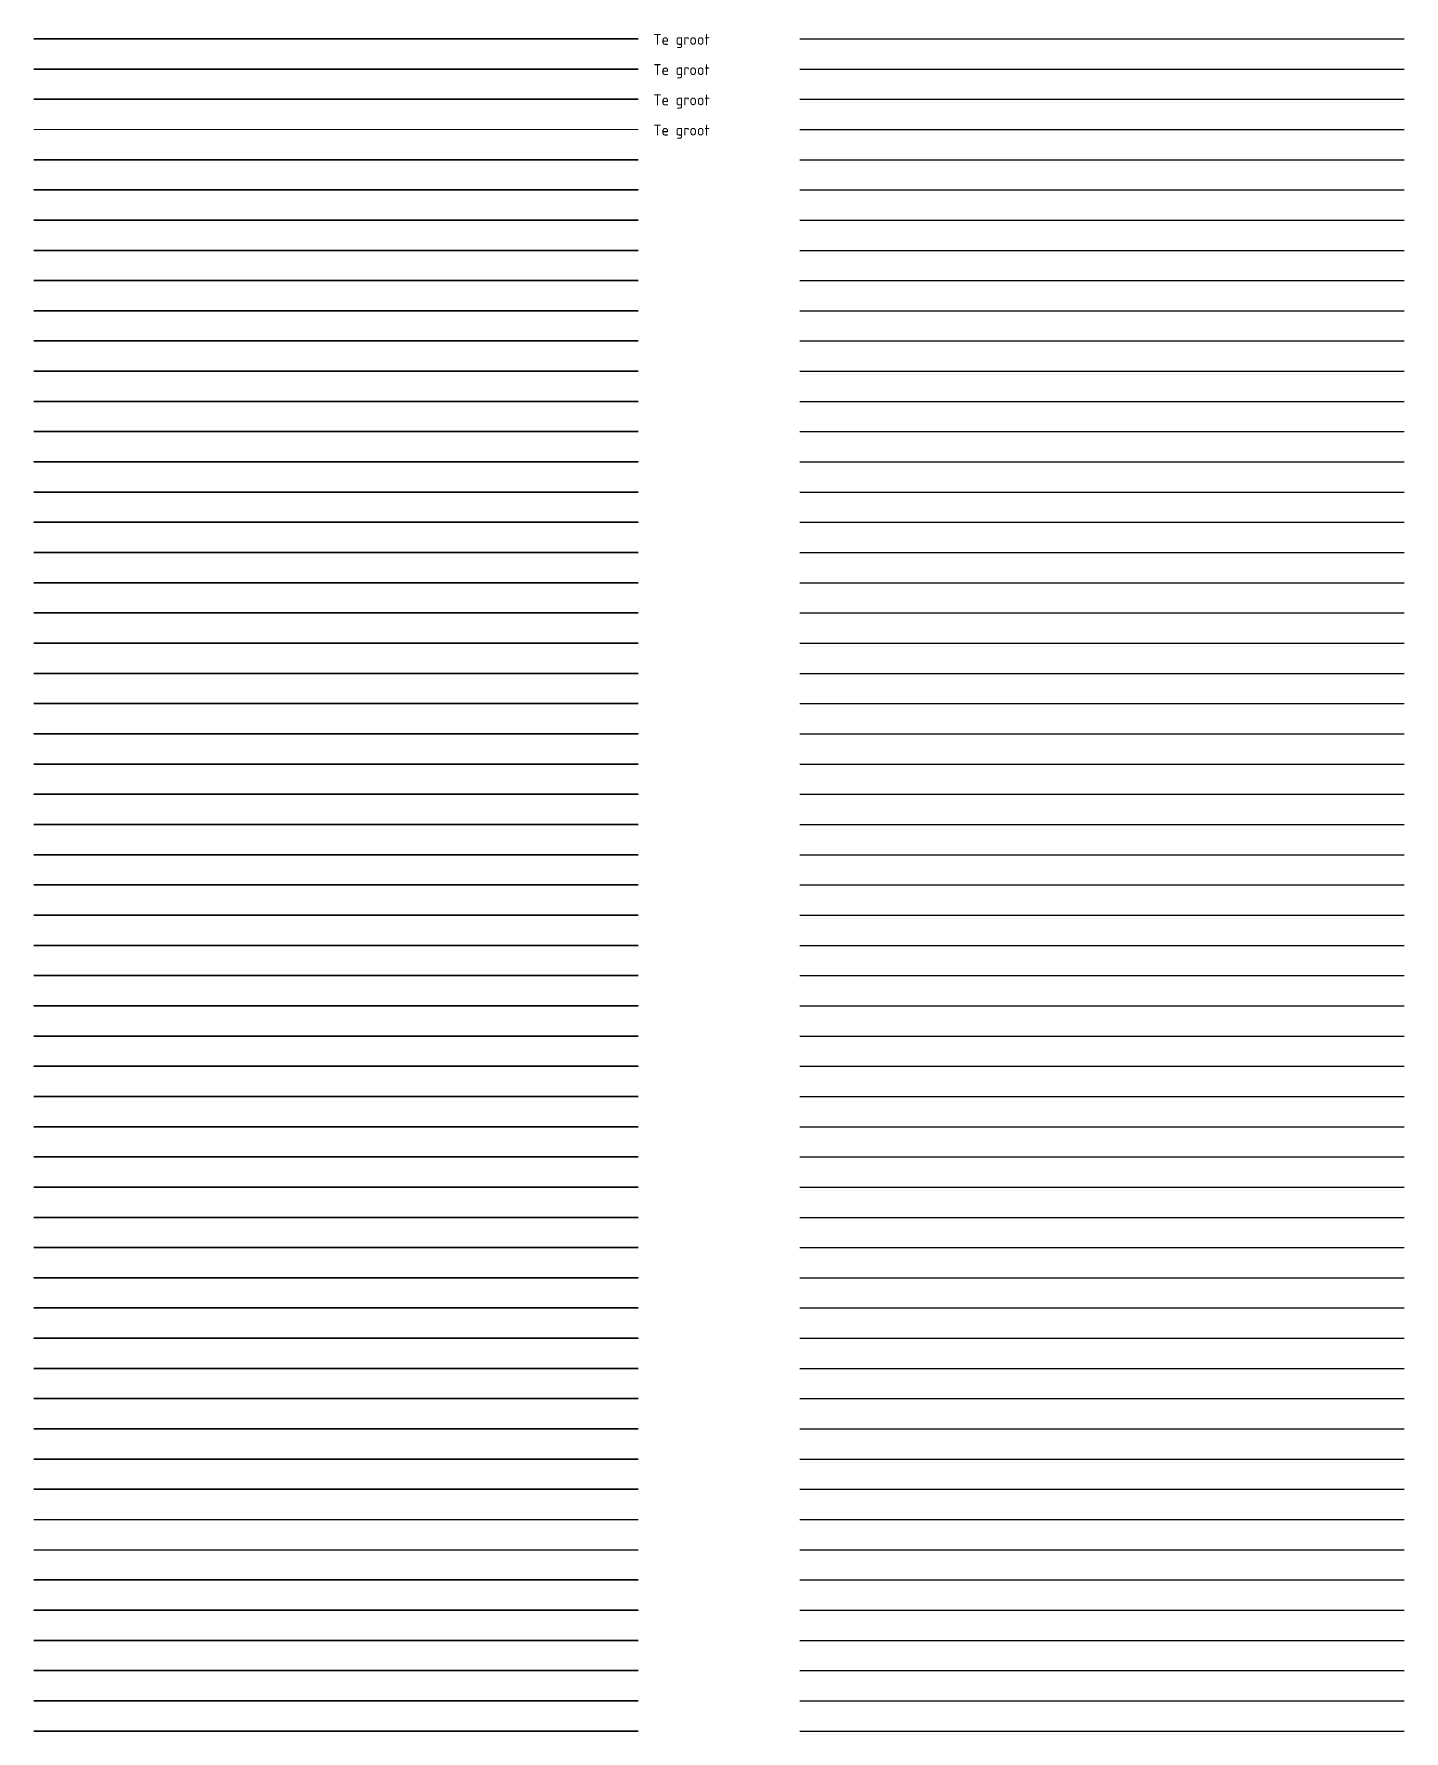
# Model space of a CAD drawing. Header units: metres. Extents: x 0 to 286, y 1 to 229.
# Drawn here: x 100 to 145.3, y 58 to 114.2 of the extents above; entities that cross this region are included whole.
import ezdxf
from ezdxf.lldxf.tags import DXFTag

# ---------------------------------------------------------------- set-up
doc = ezdxf.new("R2010")
doc.units = ezdxf.units.M
for name, color, linetype, lineweight in [('V-WE-KG-GRENS_KADASTRAAL-G', 150, 'V-KG-KADASTRAAL-SO', 35), ('V-WE-KG-GRENS_OPNAME-G', 210, 'V-KG-OPNAME-SO', 35), ('V-WE-KG-GRENS_PACHT-G', 150, 'V-KG-PACHT-SO', 35), ('V-WE-KG-GRENS_PERCEEL-G', 150, 'V-KG-PERCEEL-SO', 35), ('V-WE-KG-GRENS_RIJKSEIGENDOM-G', 150, 'V-KG-RIJKSEIGENDOM-SO', 35), ('V-WE-KG-GRENS_SECTIE-G', 150, 'V-KG-SECTIE-SO', 35), ('V-WE-KG-GRENS_UITGEEFBAAR GEBIED-G', 7, 'V-KG-UITGEEFBAARGEBIED-SO', 25), ('V-WE-KG-GRENS_VERKOOP-G', 7, 'V-KG-VERKOOP-SO', 25), ('V-WE-KG-GRONDVERWERVING-G', 130, 'V-KG-GV-SO', 35), ('V-WE-KG-ONDERHOUDGRENS-G', 170, 'V-KG-OG-SO', 35), ('V-WE-KG-ONDERHOUDGRENS_GEMEENTE-G', 170, 'V-KG-OGGEMEENTE-SO', 35), ('V-WE-KG-ONDERHOUDGRENS_PRORAIL-G', 170, 'V-KG-OGPRORAIL-SO', 35), ('V-WE-KG-ONDERHOUDGRENS_PROVINCIE-G', 170, 'V-KG-OGPROVINCIE-SO', 35), ('V-WE-KG-ONDERHOUDGRENS_RIJK-G', 170, 'V-KG-OGRIJK-SO', 35), ('V-WE-KG-ONDERHOUDGRENS_RIJK_RWS-G', 170, 'V-KG-OGRIJKRWS-SO', 35), ('V-WE-KG-ONDERHOUDGRENS_WATERSCHAP-G', 170, 'V-KG-OGWATERSCHAP-SO', 35), ('V-WE-KL-BEWEGWIJZERING_KABEL-G', 210, 'V-KL-BEWEGWIJZERING-SO', 35), ('V-WE-KL-BRANDSTOF-G', 40, 'V-KL-BRANDSTOF-SO', 35), ('V-WE-KL-CHEMIE-G', 40, 'V-KL-CHEMIE-SO', 35), ('V-WE-KL-COMBIKABEL-G', 90, 'V-KL-COMBIKABEL-SO', 35), ('V-WE-KL-CV-G', 40, 'V-KL-CV-SO', 35), ('V-WE-KL-DATA-G', 90, 'V-KL-DATA-SO', 35), ('V-WE-KL-DATA_CAI-G', 90, 'V-KL-CAI-SO', 35), ('V-WE-KL-DATA_DEFENSIE-G', 90, 'V-KL-DEF-SO', 35), ('V-WE-KL-DATA_GLASVEZEL-G', 90, 'V-KL-GLASVEZEL-SO', 35), ('V-WE-KL-DATA_INTERCOM-G', 90, 'V-KL-TELECOM-SO', 35), ('V-WE-KL-DATA_SIGNAALKABEL-G', 90, 'V-KL-SIGNAALKABEL-SO', 35), ('V-WE-KL-DATA_SIGNAALKABEL_PRORAIL-G', 90, 'V-KL-DATA_PRORAIL-SO', 35), ('V-WE-KL-DATA_STUURKABEL-G', 90, 'V-KL-STUURKABEL-SO', 35), ('V-WE-KL-DATA_WAN-G', 90, 'V-KL-WAN-SO', 35), ('V-WE-KL-DRIP_KABEL-G', 170, 'V-KL-DRIP-SO', 35), ('V-WE-KL-ET-G', 10, 'V-KL-ELECTRICITEIT-SO', 35), ('V-WE-KL-ET_AARDING-G', 7, 'V-KL-AARDING-SO', 35), ('V-WE-KL-ET_HS-G', 10, 'V-KL-HS-SO', 35), ('V-WE-KL-ET_LS-G', 190, 'V-KL-LS-SO', 35), ('V-WE-KL-ET_MS-G', 130, 'V-KL-MS-SO', 35), ('V-WE-KL-ET_ZHS-G', 10, 'V-KL-ZHS-SO', 35), ('V-WE-KL-GAS-G', 30, 'V-KL-GAS_AL-SO', 35), ('V-WE-KL-GAS_HD-G', 30, 'V-KL-GAS_HD-SO', 35), ('V-WE-KL-GAS_LD-G', 40, 'V-KL-GAS_LD-SO', 35), ('V-WE-KL-GMS_KABEL-G', 20, 'V-KL-GMS-SO', 35), ('V-WE-KL-KOUDENET-G', 130, 'V-KL-KOUDENET-SO', 35), ('V-WE-KL-MONITORING_KABEL-G', 120, 'V-KL-MONITORING-SO', 35), ('V-WE-KL-OLIE-G', 40, 'V-KL-OLIE-SO', 35), ('V-WE-KL-TDI_KABEL-G', 200, 'V-KL-TDI-SO', 35), ('V-WE-KL-TELPUNT_KABEL-G', 100, 'V-KL-TELPUNT-SO', 35), ('V-WE-KL-UWKS_KABEL-G', 130, 'V-KL-UWKS-SO', 35), ('V-WE-KL-VRI_KABEL-G', 30, 'V-KL-VRI-SO', 35), ('V-WE-KL-VS_KABEL-G', 30, 'V-KL-VS-SO', 35), ('V-WE-KL-WARMTENET-G', 80, 'V-KL-WARMTENET-SO', 35), ('V-WE-KL-WATER-G', 170, 'V-KL-WATER-SO', 35), ('V-WE-KL-WEESLEIDING-G', 130, 'V-KL-WEESLEIDING-SO', 35), ('V-WE-KL-WIM_KABEL-G', 150, 'V-KL-WIM-SO', 35), ('V-WE-KW-PROFIELVRIJERUIMTE-G', 7, 'V-KW-PVR-SO', 18), ('V-WE-KW-ZICHTRUIMTE-G', 7, 'V-KW-ZICHTRUIMTE-SO', 35), ('V-WE-MO-ARCHEOLOGIE-G', 90, 'V-MO-ARCHEOLOGIE-SO', 35), ('V-WE-MO-BODEM_CONTOUR_ACHTERGRONDWAARDE-G', 90, 'V-MO-BODEMACHTERGRONDWAARDE-SO', 35), ('V-WE-OG-AANPIJLING-T18', 10, 'Continuous', 18), ('V-WE-VH-KANTOPSLUITING_VOORKANTBAND-G', 7, 'V-CONTINUOUS-SO', 25)]:
    doc.layers.add(name, color=color, linetype=linetype, lineweight=lineweight)
doc.styles.add('NLCS-ISO-ANNOTATIEF-T18', font='NLCS-ISO.ttf', dxfattribs={"height": 1.8})
doc.styles.get("Standard").update_dxf_attribs({"font": 'arial.ttf'})
doc.linetypes.add('V-CONTINUOUS-SO', pattern='A,3.5,[24,NLCS.SHX,S=0.5,R=0,X=0,Y=0],3.5', length=7)
doc.linetypes.add('V-KG-GV-SO', pattern='A,12,[24,NLCS.SHX,S=0.6,R=0,X=-6,Y=0],-6,0,-6,12,[24,NLCS.SHX,S=0.6,R=0,X=-6,Y=0],-6', length=42)
tags = doc.linetypes.add('V-KG-KADASTRAAL-SO', pattern='A,5.5,[24,NLCS.SHX,S=0.6,R=0,X=-2.75,Y=0],-2,["K",Standard,S=1.8,R=0,X=0,Y=-0.9],-2,5.5,[24,NLCS.SHX,S=0.6,R=0,X=-2.75,Y=0],-2,[5,NLCS.SHX,S=0.75,R=0,X=0,Y=0],-2', length=19).pattern_tags.tags
tags[12] = DXFTag(74, 10)
doc.linetypes.add('V-KG-OG-SO', pattern='A,5.5,[24,NLCS.SHX,S=0.6,R=0,X=-2.75,Y=0],-1.5,[2,NLCS.SHX,S=0.5,R=0,X=0,Y=0],-1.5', length=8.5)
tags = doc.linetypes.add('V-KG-OGGEMEENTE-SO', pattern='A,5.5,[24,NLCS.SHX,S=0.6,R=0,X=-2.75,Y=0],-2,["G",Standard,S=1.8,R=0,X=-0.5,Y=-0.9],-2,5.5,[24,NLCS.SHX,S=0.6,R=0,X=-2.75,Y=0],-2,[2,NLCS.SHX,S=0.5,R=0,X=0,Y=0],-2', length=19).pattern_tags.tags
tags[12] = DXFTag(74, 10)
tags = doc.linetypes.add('V-KG-OGPRORAIL-SO', pattern='A,5.5,[24,NLCS.SHX,S=0.6,R=0,X=-2.75,Y=0],-2,["PR",Standard,S=1.8,R=0,X=-1.5,Y=-0.9],-2,5.5,[24,NLCS.SHX,S=0.6,R=0,X=-2.75,Y=0],-2,[2,NLCS.SHX,S=0.5,R=0,X=0,Y=0],-2', length=19).pattern_tags.tags
tags[12] = DXFTag(74, 10)
tags = doc.linetypes.add('V-KG-OGPROVINCIE-SO', pattern='A,5.5,[24,NLCS.SHX,S=0.6,R=0,X=-2.75,Y=0],-2,["P",Standard,S=1.8,R=0,X=-0.5,Y=-0.9],-2,5.5,[24,NLCS.SHX,S=0.6,R=0,X=-2.75,Y=0],-2,[2,NLCS.SHX,S=0.5,R=0,X=0,Y=0],-2', length=19).pattern_tags.tags
tags[12] = DXFTag(74, 10)
tags = doc.linetypes.add('V-KG-OGRIJK-SO', pattern='A,5.5,[24,NLCS.SHX,S=0.6,R=0,X=-2.75,Y=0],-2,["R",Standard,S=1.8,R=0,X=-0.5,Y=-0.9],-2,5.5,[24,NLCS.SHX,S=0.6,R=0,X=-2.75,Y=0],-2,[2,NLCS.SHX,S=0.5,R=0,X=0,Y=0],-2', length=19).pattern_tags.tags
tags[12] = DXFTag(74, 10)
tags = doc.linetypes.add('V-KG-OGRIJKRWS-SO', pattern='A,5.5,[24,NLCS.SHX,S=0.6,R=0,X=-2.75,Y=0],-3,["RWS",Standard,S=1.8,R=0,X=-2.4,Y=-0.9],-3,5.5,[24,NLCS.SHX,S=0.6,R=0,X=-2.75,Y=0],-2.5,[2,NLCS.SHX,S=0.5,R=0,X=0,Y=0],-2.5', length=22).pattern_tags.tags
tags[12] = DXFTag(74, 10)
tags = doc.linetypes.add('V-KG-OGWATERSCHAP-SO', pattern='A,5.5,[24,NLCS.SHX,S=0.6,R=0,X=-2.75,Y=0],-2,["W",Standard,S=1.8,R=0,X=-0.5,Y=-0.9],-2,5.5,[24,NLCS.SHX,S=0.6,R=0,X=-2.75,Y=0],-2,[2,NLCS.SHX,S=0.5,R=0,X=0,Y=0],-2', length=19).pattern_tags.tags
tags[12] = DXFTag(74, 10)
tags = doc.linetypes.add('V-KG-OPNAME-SO', pattern='A,5.5,[24,NLCS.SHX,S=0.6,R=0,X=-2.75,Y=0],-2,["O",Standard,S=1.8,R=0,X=-0.5,Y=-0.9],-2,5.5,[24,NLCS.SHX,S=0.6,R=0,X=-2.75,Y=0],-2,[5,NLCS.SHX,S=0.75,R=0,X=0,Y=0],-2', length=19).pattern_tags.tags
tags[12] = DXFTag(74, 10)
doc.linetypes.add('V-KG-PACHT-SO', pattern='A,5.5,[24,NLCS.SHX,S=0.6,R=0,X=-2.75,Y=0],-2,[3,NLCS.SHX,S=1,R=0,X=0,Y=0],-2,5.5,[24,NLCS.SHX,S=0.6,R=0,X=-2.75,Y=0],-2,[5,NLCS.SHX,S=0.75,R=0,X=0,Y=0],-2', length=19)
tags = doc.linetypes.add('V-KG-PERCEEL-SO', pattern='A,5.5,[24,NLCS.SHX,S=0.6,R=0,X=-2.75,Y=0],-2,["P",Standard,S=1.8,R=0,X=-0.5,Y=-0.9],-2,5.5,[24,NLCS.SHX,S=0.6,R=0,X=-2.75,Y=0],-2,[5,NLCS.SHX,S=0.75,R=0,X=0,Y=0],-2', length=19).pattern_tags.tags
tags[12] = DXFTag(74, 10)
doc.linetypes.add('V-KG-RIJKSEIGENDOM-SO', pattern='A,5.5,[24,NLCS.SHX,S=0.6,R=0,X=-2.75,Y=0],-2,[20,NLCS.SHX,S=0.75,R=0,X=0,Y=0],-2,5.5,[24,NLCS.SHX,S=0.6,R=0,X=-2.75,Y=0],-2,[5,NLCS.SHX,S=0.75,R=0,X=0,Y=0],-2', length=19)
tags = doc.linetypes.add('V-KG-SECTIE-SO', pattern='A,5.5,[24,NLCS.SHX,S=0.6,R=0,X=-2.75,Y=0],-2,["S",Standard,S=1.8,R=0,X=-0.5,Y=-0.9],-2,5.5,[24,NLCS.SHX,S=0.6,R=0,X=-2.75,Y=0],-2,[5,NLCS.SHX,S=0.75,R=0,X=0,Y=0],-2', length=19).pattern_tags.tags
tags[12] = DXFTag(74, 10)
doc.linetypes.add('V-KG-UITGEEFBAARGEBIED-SO', pattern='A,2,[24,NLCS.SHX,S=0.6,R=0,X=0,Y=0],2,-2,[187,NLCS.SHX,S=1,R=0,X=-1.4,Y=0],-2', length=8)
doc.linetypes.add('V-KG-VERKOOP-SO', pattern='A,1.25,[24,NLCS.SHX,S=0.6,R=0,X=0,Y=0],1.25,[188,NLCS.SHX,S=1,R=0,X=0,Y=0],2.5,-2.75', length=7.75)
tags = doc.linetypes.add('V-KL-AARDING-SO', pattern='A,2,[24,NLCS.SHX,S=0.5,R=0,X=0,Y=0],2,-1,[103,NLCS.SHX,S=0.75,R=0,X=0,Y=0],-1,2,[24,NLCS.SHX,S=0.5,R=0,X=0,Y=0],2,-1,["A",Standard,S=1,R=0,X=0,Y=-0.5],-2', length=13).pattern_tags.tags
tags[34] = DXFTag(74, 10)
tags = doc.linetypes.add('V-KL-BEWEGWIJZERING-SO', pattern='A,8,[24,NLCS.SHX,S=0.5,R=0,X=0,Y=0],14,[24,NLCS.SHX,S=0.5,R=0,X=0,Y=0],8,-1,["BEW",Standard,S=1,R=0,X=-0.9,Y=-0.9],-5', length=36).pattern_tags.tags
tags[22] = DXFTag(74, 10)
tags = doc.linetypes.add('V-KL-BRANDSTOF-SO', pattern='A,2,[24,NLCS.SHX,S=0.5,R=0,X=0,Y=0],2,-0.5,[105,NLCS.SHX,S=0.5,R=0,X=0.75,Y=0],-2,2,[24,NLCS.SHX,S=0.5,R=0,X=0,Y=0],2,-1,["B",Standard,S=1,R=0,X=-0.15,Y=-0.5],-1.5', length=13).pattern_tags.tags
tags[34] = DXFTag(74, 10)
tags = doc.linetypes.add('V-KL-CAI-SO', pattern='A,2,[24,NLCS.SHX,S=0.5,R=0,X=0,Y=0],2,-1,[101,NLCS.SHX,S=0.5,R=0,X=0,Y=0],-1,2,[24,NLCS.SHX,S=0.5,R=0,X=0,Y=0],2,-1,["C",Standard,S=1,R=0,X=-0.25,Y=-0.5],-1.5', length=12.5).pattern_tags.tags
tags[34] = DXFTag(74, 10)
doc.linetypes.add('V-KL-CHEMIE-SO', pattern='A,3.5,[24,NLCS.SHX,S=0.5,R=0,X=0,Y=0],3.5,-0.5,[105,NLCS.SHX,S=0.5,R=0,X=0.75,Y=0],-2', length=9.5)
doc.linetypes.add('V-KL-COMBIKABEL-SO', pattern='A,2.5,[24,NLCS.SHX,S=0.5,R=0,X=0,Y=0],2.5,-1,0,-1,5,-1', length=13)
tags = doc.linetypes.add('V-KL-CV-SO', pattern='A,3.5,[24,NLCS.SHX,S=0.5,R=0,X=0,Y=0],3.5,-1.5,["CV",Standard,S=1,R=0,X=-0.5,Y=-0.5],-3', length=11.5).pattern_tags.tags
tags[14] = DXFTag(74, 10)
tags = doc.linetypes.add('V-KL-DATA-SO', pattern='A,2,[24,NLCS.SHX,S=0.5,R=0,X=0,Y=0],2,-1,[101,NLCS.SHX,S=0.5,R=0,X=0,Y=0],-1,2,[24,NLCS.SHX,S=0.5,R=0,X=0,Y=0],2,-1,["D",Standard,S=1,R=0,X=-0.25,Y=-0.5],-1.5', length=12.5).pattern_tags.tags
tags[34] = DXFTag(74, 10)
tags = doc.linetypes.add('V-KL-DATA_PRORAIL-SO', pattern='A,2,[24,NLCS.SHX,S=0.5,R=0,X=0,Y=0],2,-2,["PR",Standard,S=1,R=0,X=-0.9,Y=-0.5],-1,4,-1,["PR",Standard,S=1,R=0,X=0,Y=-0.5],-1.5', length=13.5).pattern_tags.tags
tags[27] = DXFTag(74, 10)
tags[14] = DXFTag(74, 10)
tags = doc.linetypes.add('V-KL-DEF-SO', pattern='A,2,[24,NLCS.SHX,S=0.5,R=0,X=0,Y=0],2,-1,[101,NLCS.SHX,S=0.5,R=0,X=0,Y=0],-1,2,[24,NLCS.SHX,S=0.5,R=0,X=0,Y=0],2,-2,["DEF",Standard,S=1,R=0,X=-1.5,Y=-0.5],-1.5', length=13.5).pattern_tags.tags
tags[34] = DXFTag(74, 10)
tags = doc.linetypes.add('V-KL-DRIP-SO', pattern='A,8,[24,NLCS.SHX,S=0.5,R=0,X=0,Y=0],14,[24,NLCS.SHX,S=0.5,R=0,X=0,Y=0],8,-1,["DRI",Standard,S=1,R=0,X=-0.5,Y=-0.9],-5', length=36).pattern_tags.tags
tags[22] = DXFTag(74, 10)
doc.linetypes.add('V-KL-ELECTRICITEIT-SO', pattern='A,3.5,[24,NLCS.SHX,S=0.5,R=0,X=0,Y=0],3.5,-0.5,[103,NLCS.SHX,S=0.75,R=0,X=0.75,Y=0],-2', length=9.5)
doc.linetypes.add('V-KL-GAS_AL-SO', pattern='A,3.5,[24,NLCS.SHX,S=0.5,R=0,X=0,Y=0],3.5,-0.5,[69,NLCS.SHX,S=0.5,R=0,X=0.75,Y=0],-2', length=9.5)
tags = doc.linetypes.add('V-KL-GAS_HD-SO', pattern='A,2,[24,NLCS.SHX,S=0.5,R=0,X=0,Y=0],2,-1,[69,NLCS.SHX,S=0.5,R=0,X=0,Y=0],-1,2,[24,NLCS.SHX,S=0.5,R=0,X=0,Y=0],2,-1,["H",Standard,S=1,R=0,X=0,Y=-0.5],-2', length=13).pattern_tags.tags
tags[34] = DXFTag(74, 10)
tags = doc.linetypes.add('V-KL-GAS_LD-SO', pattern='A,2,[24,NLCS.SHX,S=0.5,R=0,X=0,Y=0],2,-1,[69,NLCS.SHX,S=0.5,R=0,X=0,Y=0],-1,2,[24,NLCS.SHX,S=0.5,R=0,X=0,Y=0],2,-1,["L",Standard,S=1,R=0,X=0.25,Y=-0.5],-2', length=13).pattern_tags.tags
tags[34] = DXFTag(74, 10)
tags = doc.linetypes.add('V-KL-GLASVEZEL-SO', pattern='A,2,[24,NLCS.SHX,S=0.5,R=0,X=0,Y=0],2,-1,[101,NLCS.SHX,S=0.5,R=0,X=0,Y=0],-1,2,[24,NLCS.SHX,S=0.5,R=0,X=0,Y=0],2,-1,["G",Standard,S=1,R=0,X=-0.25,Y=-0.5],-1.5', length=12.5).pattern_tags.tags
tags[34] = DXFTag(74, 10)
tags = doc.linetypes.add('V-KL-GMS-SO', pattern='A,8,[24,NLCS.SHX,S=0.5,R=0,X=0,Y=0],14,[24,NLCS.SHX,S=0.5,R=0,X=0,Y=0],8,-1,["GMS",Standard,S=1,R=0,X=-0.5,Y=-0.9],-5', length=36).pattern_tags.tags
tags[22] = DXFTag(74, 10)
tags = doc.linetypes.add('V-KL-HS-SO', pattern='A,2,[24,NLCS.SHX,S=0.5,R=0,X=0,Y=0],2,-1,[103,NLCS.SHX,S=0.75,R=0,X=0,Y=0],-1,2,[24,NLCS.SHX,S=0.5,R=0,X=0,Y=0],2,-1,["H",Standard,S=1,R=0,X=0,Y=-0.5],-2', length=13).pattern_tags.tags
tags[34] = DXFTag(74, 10)
tags = doc.linetypes.add('V-KL-KOUDENET-SO', pattern='A,3.5,[24,NLCS.SHX,S=0.5,R=0,X=0,Y=0],3.5,-1.5,["KN",Standard,S=1,R=0,X=-0.3,Y=-0.5],-3', length=11.5).pattern_tags.tags
tags[14] = DXFTag(74, 10)
tags = doc.linetypes.add('V-KL-LS-SO', pattern='A,2,[24,NLCS.SHX,S=0.5,R=0,X=0,Y=0],2,-1,[103,NLCS.SHX,S=0.75,R=0,X=0,Y=0],-1,2,[24,NLCS.SHX,S=0.5,R=0,X=0,Y=0],2,-1,["L",Standard,S=1,R=0,X=0,Y=-0.5],-2', length=13).pattern_tags.tags
tags[34] = DXFTag(74, 10)
tags = doc.linetypes.add('V-KL-MONITORING-SO', pattern='A,8,[24,NLCS.SHX,S=0.5,R=0,X=0,Y=0],14,[24,NLCS.SHX,S=0.5,R=0,X=0,Y=0],8,-1,["MON",Standard,S=1,R=0,X=-0.5,Y=-0.9],-5', length=36).pattern_tags.tags
tags[22] = DXFTag(74, 10)
tags = doc.linetypes.add('V-KL-MS-SO', pattern='A,2,[24,NLCS.SHX,S=0.5,R=0,X=0,Y=0],2,-1,[103,NLCS.SHX,S=0.75,R=0,X=0,Y=0],-1,2,[24,NLCS.SHX,S=0.5,R=0,X=0,Y=0],2,-1,["M",Standard,S=1,R=0,X=0,Y=-0.5],-2', length=13).pattern_tags.tags
tags[34] = DXFTag(74, 10)
doc.linetypes.add('V-KL-OLIE-SO', pattern='A,3.5,[24,NLCS.SHX,S=0.5,R=0,X=0,Y=0],3.5,-0.5,[105,NLCS.SHX,S=0.5,R=0,X=0.75,Y=0],-2', length=9.5)
tags = doc.linetypes.add('V-KL-SIGNAALKABEL-SO', pattern='A,2,[24,NLCS.SHX,S=0.5,R=0,X=0,Y=0],2,-1,[101,NLCS.SHX,S=0.5,R=0,X=0,Y=0],-1,2,[24,NLCS.SHX,S=0.5,R=0,X=0,Y=0],2,-1,["SI",Standard,S=1,R=0,X=-0.25,Y=-0.5],-1.5', length=12.5).pattern_tags.tags
tags[34] = DXFTag(74, 10)
tags = doc.linetypes.add('V-KL-STUURKABEL-SO', pattern='A,2,[24,NLCS.SHX,S=0.5,R=0,X=0,Y=0],2,-1,[101,NLCS.SHX,S=0.5,R=0,X=0,Y=0],-1,2,[24,NLCS.SHX,S=0.5,R=0,X=0,Y=0],2,-1,["S",Standard,S=1,R=0,X=-0.25,Y=-0.5],-1.5', length=12.5).pattern_tags.tags
tags[34] = DXFTag(74, 10)
tags = doc.linetypes.add('V-KL-TDI-SO', pattern='A,8,[24,NLCS.SHX,S=0.5,R=0,X=0,Y=0],14,[24,NLCS.SHX,S=0.5,R=0,X=0,Y=0],8,-1,["TDI",Standard,S=1,R=0,X=-0.5,Y=-0.9],-5', length=36).pattern_tags.tags
tags[22] = DXFTag(74, 10)
doc.linetypes.add('V-KL-TELECOM-SO', pattern='A,3.5,[24,NLCS.SHX,S=0.5,R=0,X=0,Y=0],3.5,-1,[101,NLCS.SHX,S=0.5,R=0,X=0,Y=0],-1', length=9)
tags = doc.linetypes.add('V-KL-TELPUNT-SO', pattern='A,8,[24,NLCS.SHX,S=0.5,R=0,X=0,Y=0],14,[24,NLCS.SHX,S=0.5,R=0,X=0,Y=0],8,-1,["TP",Standard,S=1,R=0,X=1,Y=-0.9],-5', length=36).pattern_tags.tags
tags[22] = DXFTag(74, 10)
tags = doc.linetypes.add('V-KL-UWKS-SO', pattern='A,8,[24,NLCS.SHX,S=0.5,R=0,X=0,Y=0],14,[24,NLCS.SHX,S=0.5,R=0,X=0,Y=0],8,-1,["UWKS",Standard,S=1,R=0,X=-0.6,Y=-0.9],-5', length=36).pattern_tags.tags
tags[22] = DXFTag(74, 10)
tags = doc.linetypes.add('V-KL-VRI-SO', pattern='A,8,[24,NLCS.SHX,S=0.5,R=0,X=0,Y=0],8,[24,NLCS.SHX,S=0.5,R=0,X=0,Y=0],8,-1,["VRI",Standard,S=1,R=0,X=-0.5,Y=-0.9],-5', length=30).pattern_tags.tags
tags[22] = DXFTag(74, 10)
tags = doc.linetypes.add('V-KL-VS-SO', pattern='A,8,[24,NLCS.SHX,S=0.5,R=0,X=0,Y=0],14,[24,NLCS.SHX,S=0.5,R=0,X=0,Y=0],8,-1,["VS",Standard,S=1,R=0,X=0.5,Y=-0.9],-5', length=36).pattern_tags.tags
tags[22] = DXFTag(74, 10)
tags = doc.linetypes.add('V-KL-WAN-SO', pattern='A,2,[24,NLCS.SHX,S=0.5,R=0,X=0,Y=0],2,-1,[101,NLCS.SHX,S=0.5,R=0,X=0,Y=0],-1,2,[24,NLCS.SHX,S=0.5,R=0,X=0,Y=0],2,-2,["WAN",Standard,S=1,R=0,X=-1.75,Y=-0.5],-1.5', length=13.5).pattern_tags.tags
tags[34] = DXFTag(74, 10)
tags = doc.linetypes.add('V-KL-WARMTENET-SO', pattern='A,3.5,[24,NLCS.SHX,S=0.5,R=0,X=0,Y=0],3.5,-1.5,["WN",Standard,S=1,R=0,X=-0.3,Y=-0.5],-3', length=11.5).pattern_tags.tags
tags[14] = DXFTag(74, 10)
doc.linetypes.add('V-KL-WATER-SO', pattern='A,3.5,[24,NLCS.SHX,S=0.5,R=0,X=0,Y=0],3.5,-0.5,[168,NLCS.SHX,S=0.75,R=0,X=0.75,Y=0],-2', length=9.5)
doc.linetypes.add('V-KL-WEESLEIDING-SO', pattern='A,0.25,-4,[24,NLCS.SHX,S=0.5,R=0,X=0,Y=0],-4', length=8.25)
tags = doc.linetypes.add('V-KL-WIM-SO', pattern='A,8,[24,NLCS.SHX,S=0.5,R=0,X=0,Y=0],14,[24,NLCS.SHX,S=0.5,R=0,X=0,Y=0],8,-1,["WIM",Standard,S=1,R=0,X=-0.1,Y=-0.9],-5', length=36).pattern_tags.tags
tags[22] = DXFTag(74, 10)
tags = doc.linetypes.add('V-KL-ZHS-SO', pattern='A,2,[24,NLCS.SHX,S=0.5,R=0,X=0,Y=0],2,-1,[103,NLCS.SHX,S=0.75,R=0,X=0,Y=0],-1,2,[24,NLCS.SHX,S=0.5,R=0,X=0,Y=0],2,-2,["ZHS",Standard,S=1,R=0,X=-0.7,Y=-0.5],-3', length=15).pattern_tags.tags
tags[34] = DXFTag(74, 10)
doc.linetypes.add('V-KW-PVR-SO', pattern='A,3,[23,NLCS.SHX,S=0.5,R=0,X=0,Y=0],3,-1.5', length=7.5)
doc.linetypes.add('V-KW-ZICHTRUIMTE-SO', pattern='A,1.5,[23,NLCS.SHX,S=0.5,R=0,X=0,Y=0],1.5,-4.5', length=7.5)
doc.linetypes.add('V-MO-ARCHEOLOGIE-SO', pattern='A,3.5,-5,0,[24,NLCS.SHX,S=1,R=0,X=0,Y=0],-5,7,-2.5,[34,NLCS.SHX,S=0.3,R=0,X=0,Y=0],-2.5,3.5', length=29)
doc.linetypes.add('V-MO-BODEMACHTERGRONDWAARDE-SO', pattern='A,3,-3.5,6,-7,[40,NLCS.SHX,S=1.8,R=0,X=0,Y=0],-7,6,-3.5,6,-3.5,[24,NLCS.SHX,S=1.5,R=0,X=-1.75,Y=0],3', length=48.5)

msp = doc.modelspace()

# ---------------------------------------------------------------- linework, layer by layer
at = {"layer": 'V-WE-KG-GRENS_KADASTRAAL-G', "color": 2}
msp.add_line((100, 58), (120, 58), dxfattribs=at)
at = {"layer": 'V-WE-KG-GRENS_OPNAME-G', "color": 2}
msp.add_line((100, 59), (120, 59), dxfattribs=at)
at = {"layer": 'V-WE-KG-GRENS_PACHT-G', "color": 2}
msp.add_line((100, 60), (120, 60), dxfattribs=at)
at = {"layer": 'V-WE-KG-GRENS_PERCEEL-G', "color": 2}
msp.add_line((100, 61), (120, 61), dxfattribs=at)
at = {"layer": 'V-WE-KG-GRENS_RIJKSEIGENDOM-G', "color": 2}
msp.add_line((100, 62), (120, 62), dxfattribs=at)
at = {"layer": 'V-WE-KG-GRENS_SECTIE-G', "color": 2}
msp.add_line((100, 63), (120, 63), dxfattribs=at)
at = {"layer": 'V-WE-KG-GRENS_UITGEEFBAAR GEBIED-G', "color": 2}
msp.add_line((100, 64), (120, 64), dxfattribs=at)
at = {"layer": 'V-WE-KG-GRENS_VERKOOP-G', "color": 2}
msp.add_line((100, 65), (120, 65), dxfattribs=at)
at = {"layer": 'V-WE-KG-GRONDVERWERVING-G', "color": 2}
msp.add_line((100, 66), (120, 66), dxfattribs=at)
at = {"layer": 'V-WE-KG-ONDERHOUDGRENS-G', "color": 2}
msp.add_line((100, 73), (120, 73), dxfattribs=at)
at = {"layer": 'V-WE-KG-ONDERHOUDGRENS_GEMEENTE-G', "color": 2}
msp.add_line((100, 67), (120, 67), dxfattribs=at)
at = {"layer": 'V-WE-KG-ONDERHOUDGRENS_PRORAIL-G', "color": 2}
msp.add_line((100, 68), (120, 68), dxfattribs=at)
at = {"layer": 'V-WE-KG-ONDERHOUDGRENS_PROVINCIE-G', "color": 2}
msp.add_line((100, 69), (120, 69), dxfattribs=at)
at = {"layer": 'V-WE-KG-ONDERHOUDGRENS_RIJK-G', "color": 2}
msp.add_line((100, 71), (120, 71), dxfattribs=at)
at = {"layer": 'V-WE-KG-ONDERHOUDGRENS_RIJK_RWS-G', "color": 2}
msp.add_line((100, 70), (120, 70), dxfattribs=at)
at = {"layer": 'V-WE-KG-ONDERHOUDGRENS_WATERSCHAP-G', "color": 2}
msp.add_line((100, 72), (120, 72), dxfattribs=at)
at = {"layer": 'V-WE-KL-BEWEGWIJZERING_KABEL-G', "color": 3}
msp.add_line((100, 74), (120, 74), dxfattribs=at)
at = {"layer": 'V-WE-KL-BRANDSTOF-G', "color": 3}
msp.add_line((100, 75), (120, 75), dxfattribs=at)
at = {"layer": 'V-WE-KL-CHEMIE-G', "color": 3}
msp.add_line((100, 76), (120, 76), dxfattribs=at)
at = {"layer": 'V-WE-KL-COMBIKABEL-G', "color": 3}
msp.add_line((100, 77), (120, 77), dxfattribs=at)
at = {"layer": 'V-WE-KL-CV-G', "color": 3}
msp.add_line((100, 78), (120, 78), dxfattribs=at)
at = {"layer": 'V-WE-KL-DATA-G', "color": 3}
msp.add_line((100, 87), (120, 87), dxfattribs=at)
at = {"layer": 'V-WE-KL-DATA_CAI-G', "color": 3}
msp.add_line((100, 79), (120, 79), dxfattribs=at)
at = {"layer": 'V-WE-KL-DATA_DEFENSIE-G', "color": 3}
msp.add_line((100, 80), (120, 80), dxfattribs=at)
at = {"layer": 'V-WE-KL-DATA_GLASVEZEL-G', "color": 3}
msp.add_line((100, 81), (120, 81), dxfattribs=at)
at = {"layer": 'V-WE-KL-DATA_INTERCOM-G', "color": 3}
msp.add_line((100, 82), (120, 82), dxfattribs=at)
at = {"layer": 'V-WE-KL-DATA_SIGNAALKABEL-G', "color": 3}
msp.add_line((100, 84), (120, 84), dxfattribs=at)
at = {"layer": 'V-WE-KL-DATA_SIGNAALKABEL_PRORAIL-G', "color": 3}
msp.add_line((100, 83), (120, 83), dxfattribs=at)
at = {"layer": 'V-WE-KL-DATA_STUURKABEL-G', "color": 3}
msp.add_line((100, 85), (120, 85), dxfattribs=at)
at = {"layer": 'V-WE-KL-DATA_WAN-G', "color": 3}
msp.add_line((100, 86), (120, 86), dxfattribs=at)
at = {"layer": 'V-WE-KL-DRIP_KABEL-G', "color": 3}
msp.add_line((100, 88), (120, 88), dxfattribs=at)
at = {"layer": 'V-WE-KL-ET-G', "color": 3}
msp.add_line((100, 94), (120, 94), dxfattribs=at)
at = {"layer": 'V-WE-KL-ET_AARDING-G', "color": 3}
msp.add_line((100, 89), (120, 89), dxfattribs=at)
at = {"layer": 'V-WE-KL-ET_HS-G', "color": 3}
msp.add_line((100, 90), (120, 90), dxfattribs=at)
at = {"layer": 'V-WE-KL-ET_LS-G', "color": 3}
msp.add_line((100, 91), (120, 91), dxfattribs=at)
at = {"layer": 'V-WE-KL-ET_MS-G', "color": 3}
msp.add_line((100, 92), (120, 92), dxfattribs=at)
at = {"layer": 'V-WE-KL-ET_ZHS-G', "color": 3}
msp.add_line((100, 93), (120, 93), dxfattribs=at)
at = {"layer": 'V-WE-KL-GAS-G', "color": 3}
msp.add_line((100, 97), (120, 97), dxfattribs=at)
at = {"layer": 'V-WE-KL-GAS_HD-G', "color": 3}
msp.add_line((100, 95), (120, 95), dxfattribs=at)
at = {"layer": 'V-WE-KL-GAS_LD-G', "color": 3}
msp.add_line((100, 96), (120, 96), dxfattribs=at)
at = {"layer": 'V-WE-KL-GMS_KABEL-G', "color": 3}
msp.add_line((100, 98), (120, 98), dxfattribs=at)
at = {"layer": 'V-WE-KL-KOUDENET-G', "color": 3}
msp.add_line((100, 99), (120, 99), dxfattribs=at)
at = {"layer": 'V-WE-KL-MONITORING_KABEL-G', "color": 3}
msp.add_line((100, 100), (120, 100), dxfattribs=at)
at = {"layer": 'V-WE-KL-OLIE-G', "color": 3}
msp.add_line((100, 101), (120, 101), dxfattribs=at)
at = {"layer": 'V-WE-KL-TDI_KABEL-G', "color": 3}
msp.add_line((100, 102), (120, 102), dxfattribs=at)
at = {"layer": 'V-WE-KL-TELPUNT_KABEL-G', "color": 3}
msp.add_line((100, 103), (120, 103), dxfattribs=at)
at = {"layer": 'V-WE-KL-UWKS_KABEL-G', "color": 3}
msp.add_line((100, 104), (120, 104), dxfattribs=at)
at = {"layer": 'V-WE-KL-VRI_KABEL-G', "color": 3}
msp.add_line((100, 105), (120, 105), dxfattribs=at)
at = {"layer": 'V-WE-KL-VS_KABEL-G', "color": 3}
msp.add_line((100, 106), (120, 106), dxfattribs=at)
at = {"layer": 'V-WE-KL-WARMTENET-G', "color": 3}
msp.add_line((100, 107), (120, 107), dxfattribs=at)
at = {"layer": 'V-WE-KL-WATER-G', "color": 3}
msp.add_line((100, 108), (120, 108), dxfattribs=at)
at = {"layer": 'V-WE-KL-WEESLEIDING-G', "color": 3}
msp.add_line((100, 109), (120, 109), dxfattribs=at)
at = {"layer": 'V-WE-KL-WIM_KABEL-G', "color": 3}
msp.add_line((100, 110), (120, 110), dxfattribs=at)
at = {"layer": 'V-WE-KW-PROFIELVRIJERUIMTE-G', "color": 4}
msp.add_line((100, 111), (120, 111), dxfattribs=at)
at = {"layer": 'V-WE-KW-ZICHTRUIMTE-G', "color": 4}
msp.add_line((100, 112), (120, 112), dxfattribs=at)
at = {"layer": 'V-WE-MO-ARCHEOLOGIE-G', "color": 4}
msp.add_line((100, 113), (120, 113), dxfattribs=at)
at = {"layer": 'V-WE-MO-BODEM_CONTOUR_ACHTERGRONDWAARDE-G', "color": 4}
msp.add_line((100, 114), (120, 114), dxfattribs=at)
at = {"layer": 'V-WE-VH-KANTOPSLUITING_VOORKANTBAND-G', "flags": 128}
for points in [[(125.35, 114), (145.35, 114)], [(125.35, 113), (145.35, 113)], [(125.35, 112), (145.35, 112)], [(125.35, 111), (145.35, 111)], [(125.35, 110), (145.35, 110)], [(125.35, 109), (145.35, 109)], [(125.35, 108), (145.35, 108)], [(125.35, 107), (145.35, 107)], [(125.35, 106), (145.35, 106)], [(125.35, 105), (145.35, 105)], [(125.35, 104), (145.35, 104)], [(125.35, 103), (145.35, 103)], [(125.35, 102), (145.35, 102)], [(125.35, 101), (145.35, 101)], [(125.35, 100), (145.35, 100)], [(125.35, 99), (145.35, 99)], [(125.35, 98), (145.35, 98)], [(125.35, 97), (145.35, 97)], [(125.35, 96), (145.35, 96)], [(125.35, 95), (145.35, 95)], [(125.35, 94), (145.35, 94)], [(125.35, 93), (145.35, 93)], [(125.35, 92), (145.35, 92)], [(125.35, 91), (145.35, 91)], [(125.35, 90), (145.35, 90)], [(125.35, 89), (145.35, 89)], [(125.35, 88), (145.35, 88)], [(125.35, 87), (145.35, 87)], [(125.35, 86), (145.35, 86)], [(125.35, 85), (145.35, 85)], [(125.35, 84), (145.35, 84)], [(125.35, 83), (145.35, 83)], [(125.35, 82), (145.35, 82)], [(125.35, 81), (145.35, 81)], [(125.35, 80), (145.35, 80)], [(125.35, 79), (145.35, 79)], [(125.35, 78), (145.35, 78)], [(125.35, 77), (145.35, 77)], [(125.35, 76), (145.35, 76)], [(125.35, 75), (145.35, 75)], [(125.35, 74), (145.35, 74)], [(125.35, 73), (145.35, 73)], [(125.35, 72), (145.35, 72)], [(125.35, 71), (145.35, 71)], [(125.35, 70), (145.35, 70)], [(125.35, 69), (145.35, 69)], [(125.35, 68), (145.35, 68)], [(125.35, 67), (145.35, 67)], [(125.35, 66), (145.35, 66)], [(125.35, 65), (145.35, 65)], [(125.35, 64), (145.35, 64)], [(125.35, 63), (145.35, 63)], [(125.35, 62), (145.35, 62)], [(125.35, 61), (145.35, 61)], [(125.35, 60), (145.35, 60)], [(125.35, 59), (145.35, 59)], [(125.35, 58), (145.35, 58)]]:
    msp.add_lwpolyline(points, dxfattribs=at)

# ---------------------------------------------------------------- texts
at = {"layer": 'V-WE-OG-AANPIJLING-T18', "style": 'NLCS-ISO-ANNOTATIEF-T18'}
for p in [(120.5, 113.8), (120.5, 112.8), (120.5, 111.8), (120.5, 110.8)]:
    msp.add_text('Te groot', height=0.36, dxfattribs=at).set_placement(p)

doc.saveas('drawing.dxf')
